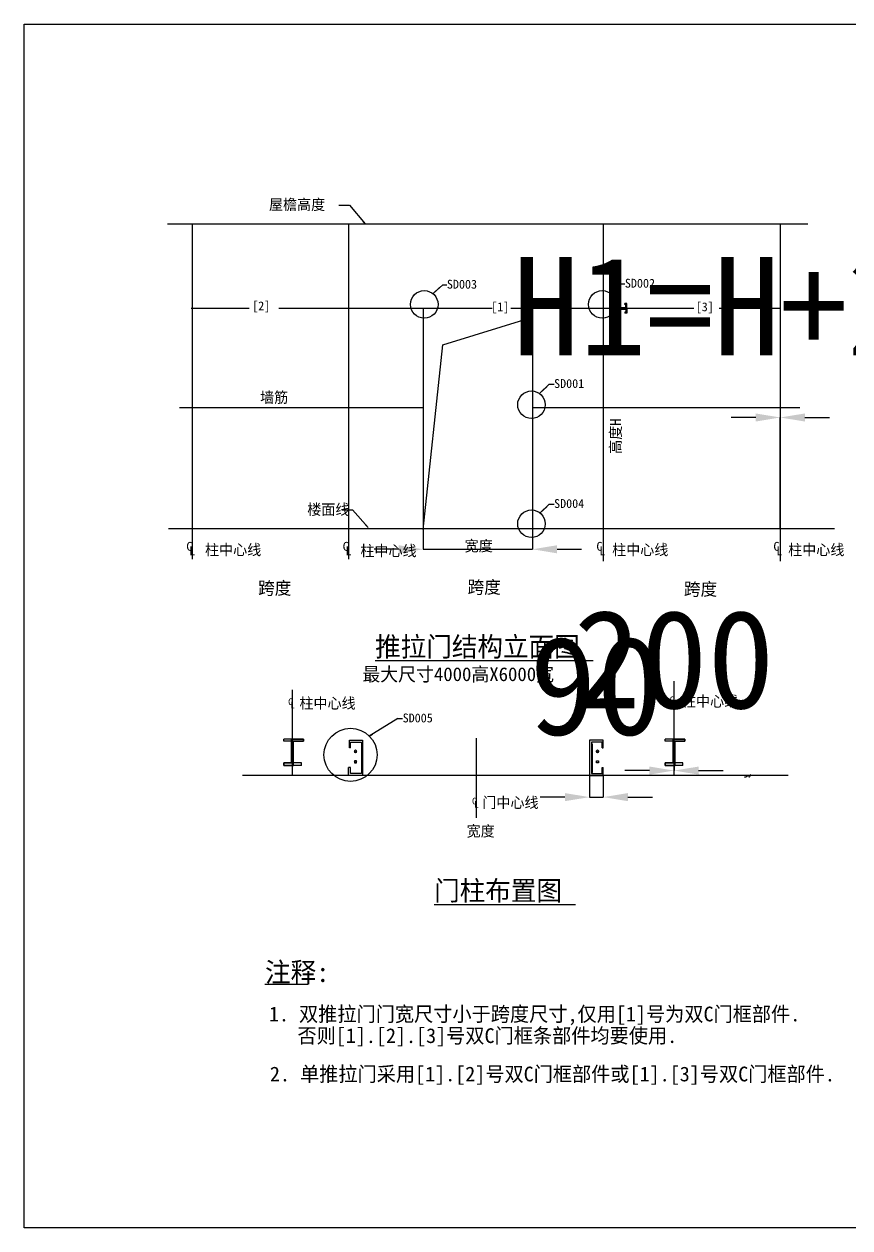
# Model space of a CAD drawing. Header units: metres. Extents: x -1.3 to 16, y 0.4 to 12.6.
# Drawn here: x -1.31 to 7.09, y 0.36 to 12.6 of the extents above; entities that cross this region are included whole.
import ezdxf

# ---------------------------------------------------------------- set-up
doc = ezdxf.new("R2010")
doc.units = ezdxf.units.M
for name, color, linetype in [('CALL', 1, 'Continuous'), ('CTRL', 5, 'Continuous'), ('DIMS-PRIM', 2, 'Continuous'), ('NOTE', 4, 'Continuous'), ('OBJS', 7, 'Continuous'), ('STRL', 2, 'Continuous')]:
    doc.layers.add(name, color=color, linetype=linetype)
doc.dimstyles.get("Standard").update_dxf_attribs({"dimtxt": 2.5, "dimasz": 2.5, "dimexe": 1.25, "dimexo": 0.625, "dimtad": 1, "dimcen": 2.5, "dimazin": 3, "dimtfac": 1, "dimtmove": 0, "dimatfit": 3})

# ---------------------------------------------------------------- blocks, each defined once
blk = doc.blocks.new('CL')
at = {"layer": 'CALL'}
for s, p in [('C', (-0.04, -0.03)), ('L', (-0.02, -0.06))]:
    blk.add_text(s, height=0.06, dxfattribs=at).set_placement(p)
blk = doc.blocks.new('SL')
at = {"layer": 'CALL'}
for s, p in [('S', (-0.03, -0.03)), ('L', (-0.02, -0.04))]:
    blk.add_text(s, height=0.06, dxfattribs=at).set_placement(p)
blk = doc.blocks.new('DARROW')
blk.add_lwpolyline([(0, 0), (-1, 0)])
blk = doc.blocks.new('ARROW')
blk.add_lwpolyline([(0, 0), (1, 0)])
blk = doc.blocks.new('_CLOSEDFILLED')
at = {"color": 0, "linetype": 'BYBLOCK'}
blk.add_solid([(-1, 0.164), (0, 0), (-1, -0.164)], dxfattribs=at)
blk = doc.blocks.new('*D2')
for p, q in [((6.38, 9.71), (6.38, 8.6)), ((6.13, 8.6), (5.88, 8.6)), ((6.38, 7.47), (6.38, 8.6)), ((6.38, 8.6), (6.38, 8.6)), ((6.63, 8.6), (6.88, 8.6))]:
    blk.add_line(p, q)
at = {"layer": 'Defpoints'}
for p in [(6.38, 9.71), (6.38, 8.6), (6.38, 7.47)]:
    blk.add_point(p, dxfattribs=at)
at = {"layer": 'DIMS-PRIM', "xscale": 0.25, "yscale": 0.25}
blk.add_blockref('_CLOSEDFILLED', (6.38, 8.6), dxfattribs=at)
at = {"layer": 'DIMS-PRIM', "xscale": 0.25, "yscale": 0.25, "rotation": 180}
blk.add_blockref('_CLOSEDFILLED', (6.38, 8.6), dxfattribs=at)
at = {"layer": 'DIMS-PRIM', "insert": (6.38, 9.725), "char_height": 1, "attachment_point": 5}
blk.add_mtext('H1=H+200', dxfattribs=at)
blk = doc.blocks.new('*D3')
for p, q in [((2.75, 7.47), (2.75, 7.26)), ((3.86, 7.47), (3.86, 7.26)), ((2.5, 7.26), (2.25, 7.26)), ((2.75, 7.26), (3.86, 7.26)), ((4.11, 7.26), (4.36, 7.26))]:
    blk.add_line(p, q)
at = {"layer": 'Defpoints'}
for p in [(2.75, 7.47), (3.86, 7.47), (2.75, 7.26)]:
    blk.add_point(p, dxfattribs=at)
at = {"layer": 'DIMS-PRIM', "xscale": 0.25, "yscale": 0.25}
blk.add_blockref('_CLOSEDFILLED', (2.75, 7.26), dxfattribs=at)
at = {"layer": 'DIMS-PRIM', "xscale": 0.25, "yscale": 0.25, "rotation": 180}
blk.add_blockref('_CLOSEDFILLED', (3.86, 7.26), dxfattribs=at)
blk = doc.blocks.new('*D4')
for p, q in [((5.3, 5.06), (5.3, 5.01)), ((5.05, 5.01), (4.8, 5.01)), ((5.3, 4.97), (5.3, 5.01)), ((5.3, 5.01), (5.3, 5.01)), ((5.55, 5.01), (5.8, 5.01))]:
    blk.add_line(p, q)
at = {"layer": 'Defpoints'}
for p in [(5.3, 5.06), (5.3, 5.01), (5.3, 4.97)]:
    blk.add_point(p, dxfattribs=at)
at = {"layer": 'CTRL', "xscale": 0.25, "yscale": 0.25}
blk.add_blockref('_CLOSEDFILLED', (5.3, 5.01), dxfattribs=at)
at = {"layer": 'CTRL', "xscale": 0.25, "yscale": 0.25, "rotation": 180}
blk.add_blockref('_CLOSEDFILLED', (5.3, 5.01), dxfattribs=at)
at = {"layer": 'CTRL', "insert": (5.3, 6.135), "char_height": 1, "attachment_point": 5}
blk.add_mtext('200', dxfattribs=at)
blk = doc.blocks.new('*D5')
for p, q in [((4.44, 4.96), (4.44, 4.74)), ((4.58, 4.96), (4.58, 4.74)), ((4.19, 4.74), (3.94, 4.74)), ((4.44, 4.74), (4.58, 4.74)), ((4.83, 4.74), (5.08, 4.74))]:
    blk.add_line(p, q)
at = {"layer": 'Defpoints'}
for p in [(4.44, 4.96), (4.58, 4.96), (4.44, 4.74)]:
    blk.add_point(p, dxfattribs=at)
at = {"layer": 'CTRL', "xscale": 0.25, "yscale": 0.25}
blk.add_blockref('_CLOSEDFILLED', (4.44, 4.74), dxfattribs=at)
at = {"layer": 'CTRL', "xscale": 0.25, "yscale": 0.25, "rotation": 180}
blk.add_blockref('_CLOSEDFILLED', (4.58, 4.74), dxfattribs=at)
at = {"layer": 'CTRL', "insert": (4.51, 5.865), "char_height": 1, "attachment_point": 5}
blk.add_mtext('90', dxfattribs=at)

msp = doc.modelspace()

# ---------------------------------------------------------------- linework, layer by layer
at = {"layer": 'CTRL'}
for p, q in [((4.73, 9.76), (4.7, 9.76)), ((4.7, 9.76), (4.7, 9.71)), ((4.7, 9.71), (4.82, 9.71)), ((4.7, 9.71), (4.82, 9.71)), ((4.7, 9.66), (4.7, 9.71)), ((4.73, 9.75), (4.71, 9.75)), ((4.71, 9.75), (4.71, 9.72)), ((4.71, 9.72), (4.81, 9.72)), ((4.71, 9.7), (4.81, 9.7)), ((4.71, 9.67), (4.71, 9.7)), ((4.73, 9.67), (4.71, 9.67)), ((4.73, 9.75), (4.73, 9.76)), ((4.73, 9.67), (4.73, 9.66)), ((4.82, 9.76), (4.8, 9.76)), ((4.8, 9.75), (4.8, 9.76)), ((4.81, 9.75), (4.8, 9.75)), ((4.81, 9.67), (4.8, 9.67)), ((4.8, 9.67), (4.8, 9.66)), ((4.81, 9.72), (4.81, 9.75)), ((4.81, 9.7), (4.81, 9.67)), ((4.82, 9.71), (4.82, 9.76)), ((4.82, 9.71), (4.82, 9.66)), ((4.73, 9.66), (4.7, 9.66)), ((4.82, 9.66), (4.8, 9.66)), ((1.53, 5.33), (1.33, 5.33)), ((1.33, 5.31), (1.33, 5.33)), ((1.53, 5.31), (1.33, 5.31)), ((1.41, 5.09), (1.41, 5.33)), ((1.41, 5.33), (1.53, 5.33)), ((1.43, 5.06), (1.43, 5.31)), ((1.43, 5.31), (1.53, 5.31)), ((1.53, 5.33), (1.53, 5.31)), ((1.53, 5.31), (1.53, 5.33)), ((2, 5.32), (2.13, 5.32)), ((2, 5.24), (2, 5.32)), ((2.01, 5.3), (2.12, 5.3)), ((2.01, 5.24), (2.01, 5.3)), ((2.12, 5.3), (2.12, 4.98)), ((2.13, 5.32), (2.13, 4.96)), ((4.58, 5.32), (4.44, 5.32)), ((4.44, 5.32), (4.44, 4.96)), ((4.57, 5.3), (4.46, 5.3)), ((4.46, 5.3), (4.46, 4.98)), ((4.57, 5.24), (4.57, 5.3)), ((4.58, 5.24), (4.58, 5.32)), ((5.21, 5.31), (5.21, 5.33)), ((5.41, 5.33), (5.21, 5.33)), ((5.41, 5.31), (5.21, 5.31)), ((5.29, 5.09), (5.29, 5.33)), ((5.29, 5.33), (5.41, 5.33)), ((5.31, 5.06), (5.31, 5.31)), ((5.31, 5.31), (5.41, 5.31)), ((5.41, 5.33), (5.41, 5.31)), ((5.41, 5.31), (5.41, 5.33)), ((2.01, 5.24), (2, 5.24)), ((4.57, 5.24), (4.58, 5.24)), ((1.51, 5.09), (1.33, 5.09)), ((1.33, 5.09), (1.41, 5.09)), ((1.33, 5.06), (1.33, 5.09)), ((1.33, 5.09), (1.33, 5.06)), ((1.51, 5.06), (1.33, 5.06)), ((1.33, 5.06), (1.43, 5.06)), ((1.51, 5.06), (1.51, 5.09)), ((2.01, 5.04), (1.99, 5.04)), ((1.99, 4.96), (1.99, 5.04)), ((2.01, 4.98), (2.01, 5.04)), ((4.57, 5.04), (4.58, 5.04)), ((4.57, 4.98), (4.57, 5.04)), ((4.58, 4.96), (4.58, 5.04)), ((5.21, 5.06), (5.21, 5.09)), ((5.21, 5.09), (5.21, 5.06)), ((5.39, 5.09), (5.21, 5.09)), ((5.21, 5.09), (5.29, 5.09)), ((5.39, 5.06), (5.21, 5.06)), ((5.21, 5.06), (5.31, 5.06)), ((5.39, 5.06), (5.39, 5.09)), ((2.13, 4.96), (1.99, 4.96)), ((2.12, 4.98), (2.01, 4.98)), ((4.44, 4.96), (4.58, 4.96)), ((4.46, 4.98), (4.57, 4.98))]:
    msp.add_line(p, q, dxfattribs=at)
for points in [[(2.75, 7.46), (2.95, 9.34), (3.86, 9.62)], [(0.27, 8.7), (2.75, 8.7)], [(3.86, 8.7), (6.58, 8.7)], [(0.4, 7.47), (0.4, 7.16)], [(1.99, 7.47), (1.99, 7.16)], [(4.58, 7.47), (4.58, 7.14)], [(6.38, 7.47), (6.38, 7.14)], [(5.3, 4.96), (5.3, 5.92)], [(1.42, 4.96), (1.42, 5.83)], [(3.29, 4.53), (3.29, 5.34)], [(4.47, 5.28), (4.46, 5.28)], [(4.47, 4.99), (4.47, 5.28)], [(6.46, 4.96), (0.91, 4.96)], [(4.46, 4.99), (4.47, 4.99)]]:
    msp.add_lwpolyline(points, dxfattribs=at)
for points in [[(2.05, 5.21), (2.05, 5.2), (2.06, 5.19), (2.07, 5.2), (2.07, 5.21), (2.06, 5.22)], [(4.53, 5.21), (4.53, 5.2), (4.52, 5.19), (4.51, 5.2), (4.51, 5.21), (4.52, 5.22)], [(2.05, 5.11), (2.05, 5.09), (2.06, 5.09), (2.07, 5.09), (2.07, 5.11), (2.06, 5.11)], [(4.53, 5.11), (4.53, 5.09), (4.52, 5.09), (4.51, 5.09), (4.51, 5.11), (4.52, 5.11)]]:
    msp.add_lwpolyline(points, close=True, dxfattribs=at)
for centre in [(2.06, 5.2), (2.06, 5.2), (4.52, 5.2), (4.52, 5.2), (2.06, 5.1), (2.06, 5.1), (4.52, 5.1), (4.52, 5.1)]:
    msp.add_circle(centre, 0.01, dxfattribs=at)
at = {"layer": 'DIMS-PRIM'}
msp.add_lwpolyline([(-1.31, 12.6), (15.98, 12.6), (15.98, 0.36), (-1.31, 0.36)], close=True, dxfattribs=at)
at = {"layer": 'NOTE'}
for p, q in [((2.95, 9.95), (2.85, 9.86)), ((4.76, 9.96), (4.66, 9.87)), ((4.03, 8.94), (3.94, 8.85)), ((4.03, 7.72), (3.94, 7.63)), ((2.49, 5.54), (2.2, 5.36)), ((1.14, 2.84), (1.58, 2.84))]:
    msp.add_line(p, q, dxfattribs=at)
for points in [[(2.95, 9.95), (2.99, 9.95)], [(4.76, 9.96), (4.8, 9.96)], [(4.03, 8.94), (4.08, 8.94)], [(4.03, 7.72), (4.08, 7.72)], [(2.49, 5.54), (2.54, 5.54)]]:
    msp.add_lwpolyline(points, dxfattribs=at)
for centre, radius in [((2.76, 9.75), 0.14), ((4.57, 9.75), 0.14), ((3.85, 8.73), 0.14), ((3.85, 7.52), 0.14), ((2.01, 5.17), 0.27)]:
    msp.add_circle(centre, radius, dxfattribs=at)
at = {"layer": 'OBJS'}
for points in [[(0.4, 10.57), (0.4, 7.47)], [(1.99, 10.57), (1.99, 7.47)], [(4.58, 10.57), (4.58, 7.47)], [(6.38, 10.57), (6.38, 7.47)], [(0.39, 9.71), (0.98, 9.71)], [(1.28, 9.71), (3.45, 9.71)], [(2.75, 9.71), (2.75, 7.47)], [(3.64, 9.71), (5.5, 9.71)], [(3.86, 9.71), (3.86, 7.47)], [(5.76, 9.71), (6.38, 9.71)]]:
    msp.add_lwpolyline(points, dxfattribs=at)
at = {"layer": 'STRL'}
for points in [[(1.89, 10.76), (2, 10.76), (2.16, 10.57)], [(0.15, 10.57), (6.66, 10.57)], [(1.92, 7.66), (2.03, 7.66), (2.19, 7.48)], [(0.16, 7.47), (6.93, 7.47)]]:
    msp.add_lwpolyline(points, dxfattribs=at)

# ---------------------------------------------------------------- block references
at = {"layer": 'CTRL'}
for p, xscale, yscale, zscale in [((0.4, 7.29), 1.5, 1.5, 1.5), ((1.99, 7.29), 1.5, 1.5, 1.5), ((4.57, 7.29), 1.5, 1.5, 1.5), ((6.37, 7.29), 1.5, 1.5, 1.5), ((5.3, 5.73), 1.12, 1.12, 1.12), ((1.42, 5.71), 1.12, 1.12, 1.12), ((3.29, 4.7), 1.12, 1.12, 1.12)]:
    msp.add_blockref('CL', p, dxfattribs=dict(at, xscale=xscale, yscale=yscale, zscale=zscale))
at = {"layer": 'CTRL', "rotation": 90}
msp.add_blockref('SL', (6.04, 4.96), dxfattribs=at)
at = {"layer": 'NOTE'}
for name, p, xscale, yscale, zscale, rotation in [('DARROW', (2.85, 9.86), 0.09, 0.09, 0.09, 223.71), ('DARROW', (4.66, 9.87), 0.09, 0.09, 0.09, 223.71), ('DARROW', (3.94, 8.85), 0.09, 0.09, 0.09, 223.71), ('DARROW', (3.94, 7.63), 0.09, 0.09, 0.09, 223.71), ('ARROW', (2.2, 5.36), 0.04, 0.04, 0.04, 32.16)]:
    msp.add_blockref(name, p, dxfattribs=dict(at, xscale=xscale, yscale=yscale, zscale=zscale, rotation=rotation))
at = {"layer": 'STRL', "xscale": 0.04, "yscale": 0.04, "zscale": 0.04, "rotation": 131.06}
for p in [(2.16, 10.57), (2.19, 7.48)]:
    msp.add_blockref('ARROW', p, dxfattribs=at)

# ---------------------------------------------------------------- texts
msp.add_text('高度H', height=0.11, rotation=90).set_placement((4.76, 8.23))
for p in [(3.17, 7.24), (3.19, 4.34)]:
    msp.add_text('宽度', height=0.11).set_placement(p)
at = {"layer": 'CTRL'}
for s, height, p in [('墙筋', 0.11, (1.09, 8.75)), ('柱中心线', 0.11, (0.53, 7.2)), ('柱中心线', 0.11, (2.11, 7.19)), ('柱中心线', 0.11, (4.67, 7.2)), ('柱中心线', 0.11, (6.46, 7.2)), ('跨度', 0.13, (1.07, 6.8)), ('跨度', 0.13, (3.2, 6.81)), ('跨度', 0.13, (5.4, 6.79)), ('柱中心线', 0.11, (1.49, 5.64)), ('柱中心线', 0.11, (5.38, 5.66)), ('门中心线', 0.11, (3.35, 4.63))]:
    msp.add_text(s, height=height, dxfattribs=at).set_placement(p)
at = {"layer": 'DIMS-PRIM'}
for s, p in [('屋檐高度', (1.18, 10.71)), ('楼面线', (1.57, 7.61))]:
    msp.add_text(s, height=0.11, dxfattribs=at).set_placement(p)
at = {"layer": 'NOTE'}
for s, height, p in [('SD003', 0.09, (2.99, 9.91)), ('SD002', 0.09, (4.8, 9.92)), ('[2]', 0.09, (1.01, 9.69)), ('[1]', 0.09, (3.44, 9.68)), ('[3]', 0.09, (5.52, 9.68)), ('SD001', 0.09, (4.08, 8.9)), ('SD004', 0.09, (4.08, 7.68)), ('%%U推拉门结构立面图 ', 0.2, (2.26, 6.17)), ('最大尺寸4000高X6000宽', 0.14, (2.13, 5.92)), ('SD005', 0.09, (2.54, 5.5)), ('%%U门柱布置图 ', 0.2, (2.86, 3.69)), ('注释:', 0.2, (1.14, 2.86)), ('1. 双推拉门门宽尺寸小于跨度尺寸,仅用[1]号为双C门框部件.', 0.15, (1.18, 2.46)), ('否则[1].[2].[3]号双C门框条部件均要使用.', 0.15, (1.47, 2.24)), ('2. 单推拉门采用[1].[2]号双C门框部件或[1].[3]号双C门框部件.', 0.15, (1.19, 1.85))]:
    msp.add_text(s, height=height, dxfattribs=at).set_placement(p)

# ---------------------------------------------------------------- dimensions: what is measured, and where the dimension line sits
at = {"layer": 'CTRL'}
for base, p1, p2, text, picture, middle in [((5.3, 5.01), (5.3, 4.97), (5.3, 5.06), '200', '*D4', (5.3, 6.135)), ((4.44, 4.74), (4.44, 4.96), (4.58, 4.96), '90', '*D5', (4.51, 5.865))]:
    dim = msp.add_linear_dim(base=base, p1=p1, p2=p2, text=text, dimstyle='Standard', dxfattribs=at)
    dim.commit()
    dim.dimension.update_dxf_attribs({"geometry": picture, "text_midpoint": middle})
at = {"layer": 'DIMS-PRIM'}
for base, p1, p2, text, picture, middle in [((6.38, 8.6), (6.38, 9.71), (6.38, 7.47), 'H1=H+200', '*D2', (6.38, 9.725)), ((2.75, 7.26), (2.75, 7.47), (3.86, 7.47), '  ', '*D3', (3.305, 8.385))]:
    dim = msp.add_linear_dim(base=base, p1=p1, p2=p2, text=text, dimstyle='Standard', dxfattribs=at)
    dim.commit()
    dim.dimension.update_dxf_attribs({"geometry": picture, "text_midpoint": middle})

doc.saveas('drawing.dxf')
